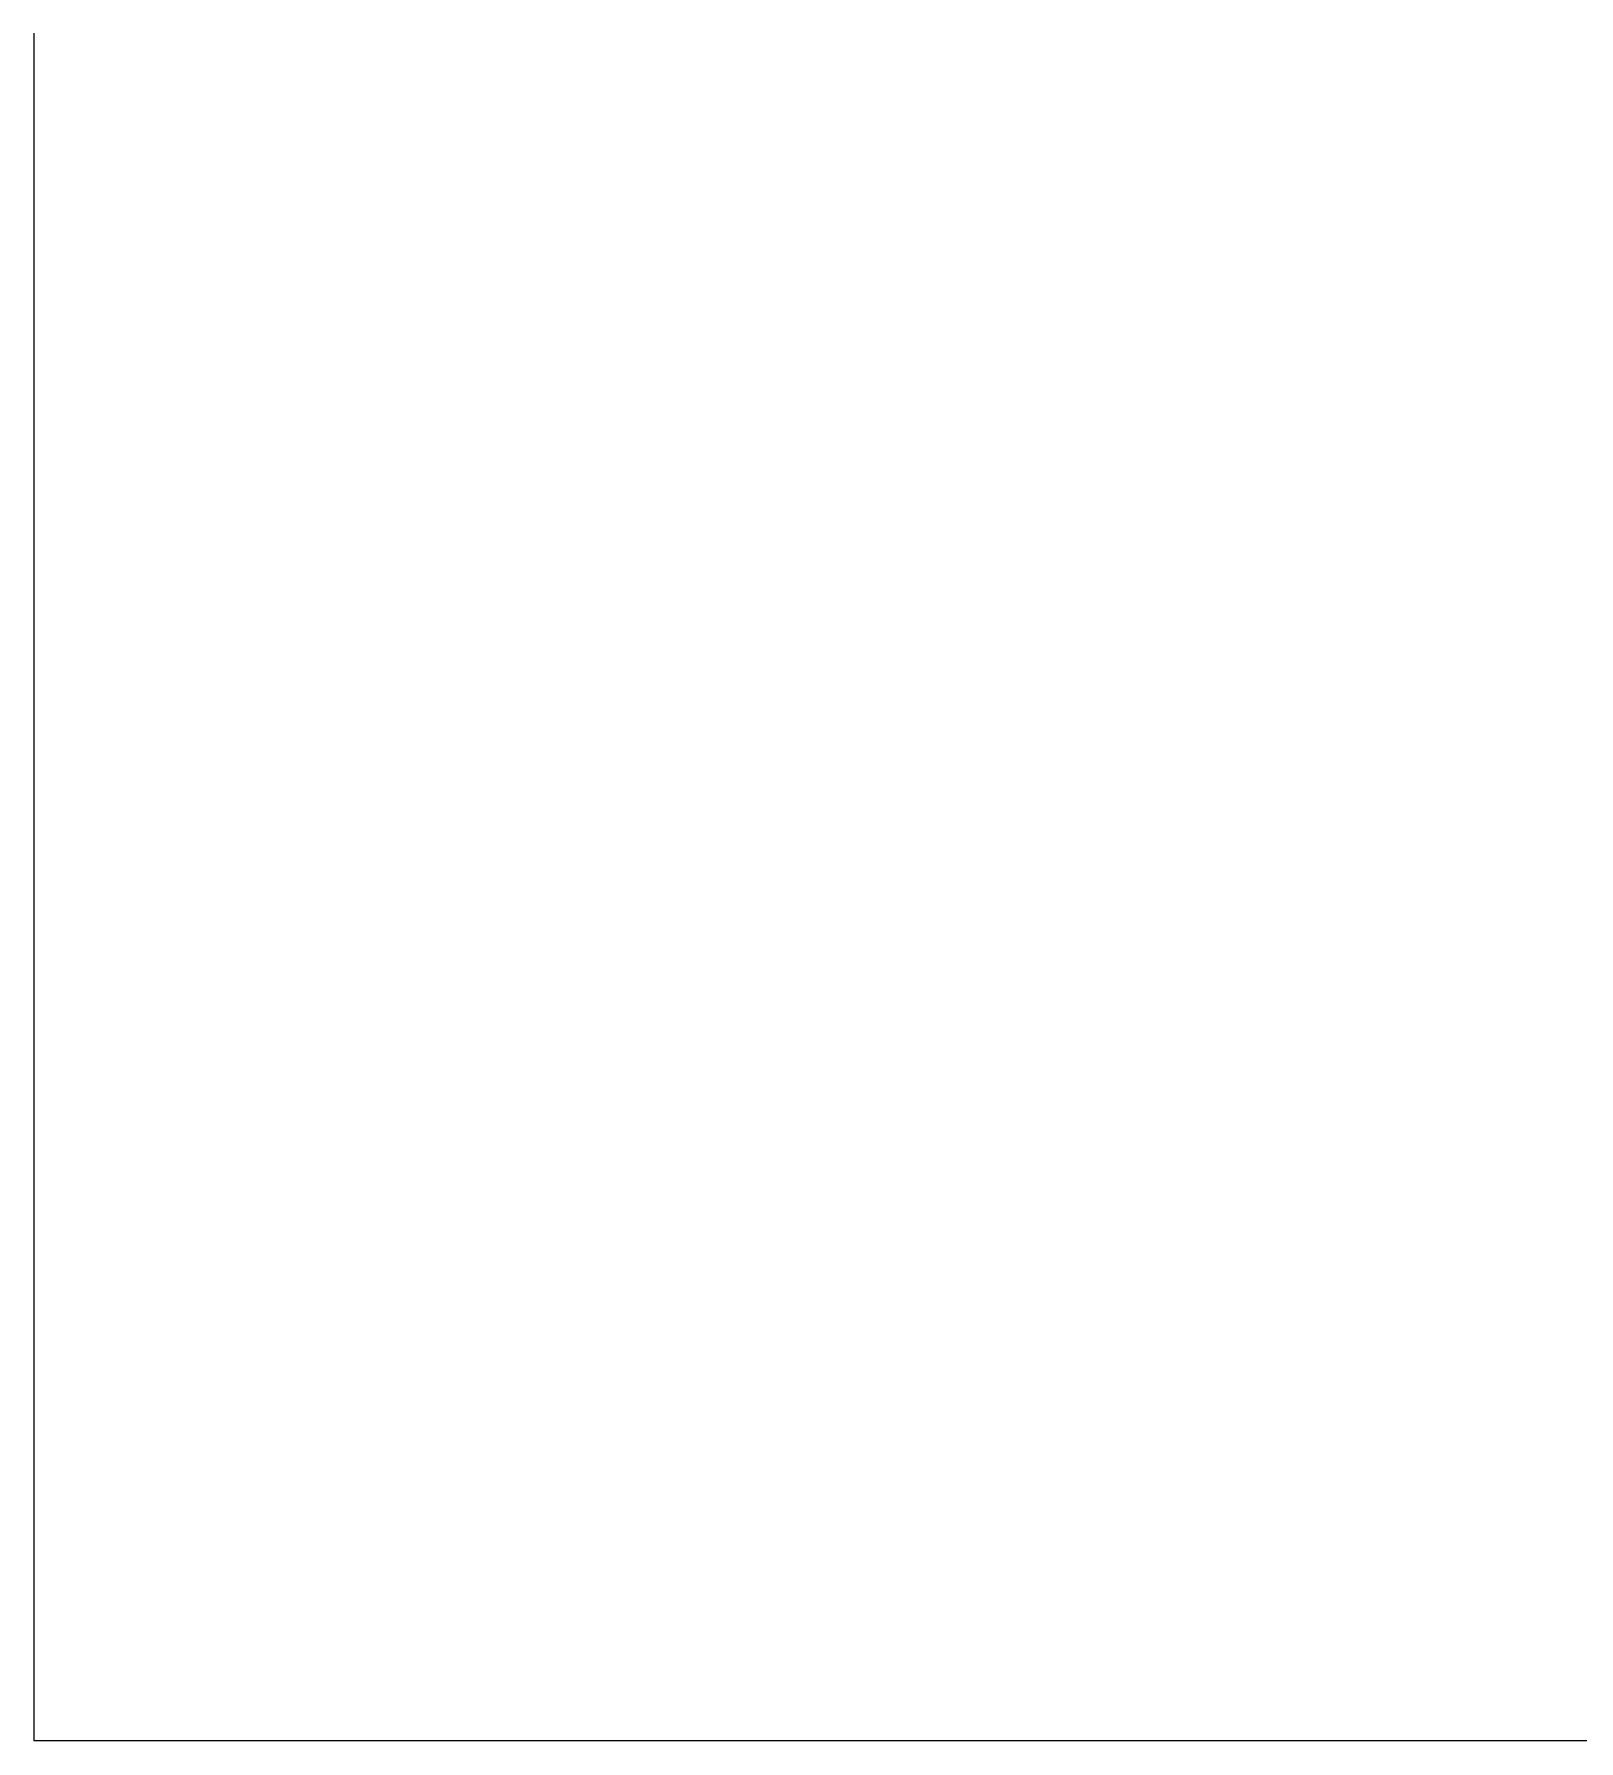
# Model space of a CAD drawing. Extents: x 65572 to 72871, y 30718 to 33858.
# Drawn here: x 65693.19 to 65698.54, y 32325.62 to 32331.54 of the extents above; entities that cross this region are included whole.
import ezdxf

# ---------------------------------------------------------------- set-up
doc = ezdxf.new("R2010")
doc.units = 0
doc.header["$LTSCALE"] = 0.5
doc.header["$MEASUREMENT"] = 0
doc.layers.add('Layout', color=154, linetype='CONTINUOUS', lineweight=5)

msp = doc.modelspace()

# ---------------------------------------------------------------- linework, layer by layer
at = {"layer": 'Layout', "linetype": 'ByBlock'}
msp.add_line((65704.011819, 32325.618264), (65693.186377, 32325.618264), dxfattribs=at)
msp.add_lwpolyline([(65693.186377, 32325.618264), (65693.186377, 32325.618611), (65693.186377, 32325.618957), (65693.186377, 32325.619304), (65693.186377, 32325.61965), (65693.186377, 32325.619997), (65693.186377, 32325.620343), (65693.186377, 32325.62069), (65693.186377, 32325.621036), (65693.186377, 32325.621383), (65693.186377, 32325.621729), (65693.186377, 32325.622076), (65693.186377, 32325.622422), (65693.186377, 32325.622768), (65693.186377, 32325.623115), (65693.186377, 32325.623461), (65693.186377, 32325.623808), (65693.186377, 32325.624154), (65693.186377, 32325.624501), (65693.186377, 32325.624847), (65693.186377, 32325.625194), (65693.186377, 32325.62554), (65693.186377, 32325.625887), (65693.186377, 32325.626233), (65693.186377, 32325.62658), (65693.186377, 32325.626926), (65693.186377, 32325.627272), (65693.186377, 32325.627619), (65693.186377, 32325.627965), (65693.186377, 32325.628312), (65693.186377, 32325.628658), (65693.186377, 32325.629005), (65693.186377, 32325.629351), (65693.186377, 32325.629698), (65693.186377, 32325.630044), (65693.186377, 32325.630391), (65693.186377, 32325.630737), (65693.186377, 32325.631084), (65693.186377, 32325.63143), (65693.186377, 32325.631776), (65693.186377, 32325.632123), (65693.186377, 32325.632469), (65693.186377, 32325.632816), (65693.186377, 32325.633162), (65693.186377, 32325.633509), (65693.186377, 32325.633855), (65693.186377, 32325.634202), (65693.186377, 32325.634548), (65693.186377, 32325.634895), (65693.186377, 32325.635241), (65693.186377, 32325.635588), (65693.186377, 32325.635934), (65693.186377, 32325.63628), (65693.186377, 32325.636627), (65693.186377, 32325.636973), (65693.186377, 32325.63732), (65693.186377, 32325.637666), (65693.186377, 32325.638013), (65693.186377, 32325.638359), (65693.186377, 32325.638706), (65693.186377, 32325.639052), (65693.186377, 32325.639399), (65693.186377, 32325.639745), (65693.186377, 32325.640092), (65693.186377, 32325.640438), (65693.186377, 32325.640784), (65693.186377, 32325.641131), (65693.186377, 32325.641477), (65693.186377, 32325.641824), (65693.186377, 32325.64217), (65693.186377, 32325.642517), (65693.186377, 32325.642863), (65693.186377, 32325.64321), (65693.186377, 32325.643556), (65693.186377, 32325.643903), (65693.186377, 32325.644249), (65693.186377, 32325.644596), (65693.186377, 32325.644942), (65693.186377, 32325.645288), (65693.186377, 32325.645635), (65693.186377, 32325.645981), (65693.186377, 32325.646328), (65693.186377, 32325.646674), (65693.186377, 32325.647021), (65693.186377, 32325.647367), (65693.186377, 32325.647714), (65693.186377, 32325.64806), (65693.186377, 32325.648407), (65693.186377, 32325.648753), (65693.186377, 32325.6491), (65693.186377, 32325.649446), (65693.186377, 32325.649792), (65693.186377, 32325.650139), (65693.186377, 32325.650485), (65693.186377, 32325.650832), (65693.186377, 32325.651178), (65693.186377, 32325.651525), (65693.186377, 32325.651871), (65693.186377, 32325.652218), (65693.186377, 32325.652564), (65693.186377, 32325.652911), (65693.186377, 32325.653257), (65693.186377, 32325.653604), (65693.186377, 32325.65395), (65693.186377, 32325.654296), (65693.186377, 32325.654643), (65693.186377, 32325.654989), (65693.186377, 32325.655336), (65693.186377, 32325.655682), (65693.186377, 32325.656029), (65693.186377, 32325.656375), (65693.186377, 32325.656722), (65693.186377, 32325.657068), (65693.186377, 32325.657415), (65693.186377, 32325.657761), (65693.186377, 32325.658107), (65693.186377, 32325.658454), (65693.186377, 32325.6588), (65693.186377, 32325.659147), (65693.186377, 32325.659493), (65693.186377, 32325.65984), (65693.186377, 32325.660186), (65693.186377, 32325.660533), (65693.186377, 32325.660879), (65693.186377, 32325.661226), (65693.186377, 32325.661572), (65693.186377, 32325.661919), (65693.186377, 32325.662265), (65693.186377, 32325.662611), (65693.186377, 32325.662958), (65693.186377, 32325.663304), (65693.186377, 32325.663651), (65693.186377, 32325.663997), (65693.186377, 32325.664344), (65693.186377, 32325.66469), (65693.186377, 32325.665037), (65693.186377, 32325.665383), (65693.186377, 32325.66573), (65693.186377, 32325.666076), (65693.186377, 32325.666423), (65693.186377, 32325.666769), (65693.186377, 32325.667115), (65693.186377, 32325.667462), (65693.186377, 32325.667808), (65693.186377, 32325.668155), (65693.186377, 32325.668501), (65693.186377, 32325.668848), (65693.186377, 32325.669194), (65693.186377, 32325.669541), (65693.186377, 32325.669887), (65693.186377, 32325.670234), (65693.186377, 32325.67058), (65693.186377, 32325.670927), (65693.186377, 32325.671273), (65693.186377, 32325.671619), (65693.186377, 32325.671966), (65693.186377, 32325.672312), (65693.186377, 32325.672659), (65693.186377, 32325.673005), (65693.186377, 32325.673352), (65693.186377, 32325.673698), (65693.186377, 32325.674045), (65693.186377, 32325.674391), (65693.186377, 32325.674738), (65693.186377, 32325.675084), (65693.186377, 32325.675431), (65693.186377, 32325.675777), (65693.186377, 32325.676123), (65693.186377, 32325.67647), (65693.186377, 32325.676816), (65693.186377, 32325.677163), (65693.186377, 32325.677509), (65693.186377, 32325.677856), (65693.186377, 32325.678202), (65693.186377, 32325.678549), (65693.186377, 32325.678895), (65693.186377, 32325.679242), (65693.186377, 32325.679588), (65693.186377, 32325.679935), (65693.186377, 32325.680576), (65693.186377, 32325.681611), (65693.186377, 32325.682646), (65693.186377, 32325.683681), (65693.186377, 32325.684716), (65693.186377, 32325.685751), (65693.186377, 32325.686786), (65693.186377, 32325.687821), (65693.186377, 32325.688856), (65693.186377, 32325.689891), (65693.186377, 32325.690926), (65693.186377, 32325.691961), (65693.186377, 32325.692996), (65693.186377, 32325.694031), (65693.186377, 32325.695066), (65693.186377, 32325.696102), (65693.186377, 32325.697137), (65693.186377, 32325.698172), (65693.186377, 32325.699207), (65693.186377, 32325.700242), (65693.186377, 32325.701277), (65693.186377, 32325.702312), (65693.186377, 32325.703347), (65693.186377, 32325.704382), (65693.186377, 32325.705417), (65693.186377, 32325.706452), (65693.186377, 32325.707487), (65693.186377, 32325.708522), (65693.186377, 32325.709557), (65693.186377, 32325.710592), (65693.186377, 32325.711627), (65693.186377, 32325.712662), (65693.186377, 32325.713697), (65693.186377, 32325.714732), (65693.186377, 32325.715767), (65693.186377, 32325.716802), (65693.186377, 32325.717837), (65693.186377, 32325.718872), (65693.186377, 32325.719907), (65693.186377, 32325.720942), (65693.186377, 32325.721977), (65693.186377, 32325.723012), (65693.186377, 32325.724047), (65693.186377, 32325.725082), (65693.186377, 32325.726117), (65693.186377, 32325.727152), (65693.186377, 32325.728187), (65693.186377, 32325.729222), (65693.186377, 32325.730257), (65693.186377, 32325.731292), (65693.186377, 32325.732327), (65693.186377, 32325.733362), (65693.186377, 32325.734397), (65693.186377, 32325.735433), (65693.186377, 32325.736468), (65693.186377, 32325.737503), (65693.186377, 32325.738538), (65693.186377, 32325.739573), (65693.186377, 32325.740608), (65693.186377, 32325.741643), (65693.186377, 32325.742678), (65693.186377, 32325.743713), (65693.186377, 32325.744748), (65693.186377, 32325.745783), (65693.186377, 32325.746818), (65693.186377, 32325.747853), (65693.186377, 32325.748888), (65693.186377, 32325.749923), (65693.186377, 32325.750958), (65693.186377, 32325.751993), (65693.186377, 32325.753028), (65693.186377, 32325.754063), (65693.186377, 32325.755098), (65693.186377, 32325.756133), (65693.186377, 32325.757168), (65693.186377, 32325.758203), (65693.186377, 32325.759238), (65693.186377, 32325.760273), (65693.186377, 32325.761308), (65693.186377, 32325.762343), (65693.186377, 32325.763378), (65693.186377, 32325.764413), (65693.186377, 32325.765448), (65693.186377, 32325.766483), (65693.186377, 32325.767518), (65693.186377, 32325.768553), (65693.186377, 32325.769588), (65693.186377, 32325.770623), (65693.186377, 32325.771658), (65693.186377, 32325.772693), (65693.186377, 32325.773729), (65693.186377, 32325.774764), (65693.186377, 32325.775799), (65693.186377, 32325.776834), (65693.186377, 32325.777869), (65693.186377, 32325.778904), (65693.186377, 32325.779939), (65693.186377, 32325.780974), (65693.186377, 32325.782009), (65693.186377, 32325.783044), (65693.186377, 32325.784079), (65693.186377, 32325.785114), (65693.186377, 32325.786149), (65693.186377, 32325.787184), (65693.186377, 32325.788219), (65693.186377, 32325.789254), (65693.186377, 32325.790289), (65693.186377, 32325.791324), (65693.186377, 32325.792359), (65693.186377, 32325.793394), (65693.186377, 32325.794429), (65693.186377, 32325.795464), (65693.186377, 32325.796499), (65693.186377, 32325.797534), (65693.186377, 32325.798569), (65693.186377, 32325.799604), (65693.186377, 32325.800639), (65693.186377, 32325.801674), (65693.186377, 32325.802709), (65693.186377, 32325.803744), (65693.186377, 32325.804779), (65693.186377, 32325.805814), (65693.186377, 32325.806849), (65693.186377, 32325.807884), (65693.186377, 32325.808919), (65693.186377, 32325.809954), (65693.186377, 32325.810989), (65693.186377, 32325.812025), (65693.186377, 32325.81306), (65693.186377, 32325.814095), (65693.186377, 32325.81513), (65693.186377, 32325.816165), (65693.186377, 32325.8172), (65693.186377, 32325.818235), (65693.186377, 32325.81927), (65693.186377, 32325.820305), (65693.186377, 32325.82134), (65693.186377, 32325.822375), (65693.186377, 32325.82341), (65693.186377, 32325.824445), (65693.186377, 32325.82548), (65693.186377, 32325.826515), (65693.186377, 32325.82755), (65693.186377, 32325.828585), (65693.186377, 32325.82962), (65693.186377, 32325.830655), (65693.186377, 32325.83169), (65693.186377, 32325.832725), (65693.186377, 32325.83376), (65693.186377, 32325.834795), (65693.186377, 32325.83583), (65693.186377, 32325.836865), (65693.186377, 32325.8379), (65693.186377, 32325.838935), (65693.186377, 32325.83997), (65693.186377, 32325.841005), (65693.186377, 32325.84204), (65693.186377, 32325.843075), (65693.186377, 32325.84411), (65693.186377, 32325.845145), (65693.186377, 32325.84618), (65693.186377, 32325.847215), (65693.186377, 32325.84825), (65693.186377, 32325.849285), (65693.186377, 32325.85032), (65693.186377, 32325.851356), (65693.186377, 32325.852391), (65693.186377, 32325.853426), (65693.186377, 32325.854461), (65693.186377, 32325.855496), (65693.186377, 32325.856531), (65693.186377, 32325.857566), (65693.186377, 32325.858601), (65693.186377, 32325.859636), (65693.186377, 32325.860671), (65693.186377, 32325.861706), (65693.186377, 32325.862741), (65693.186377, 32325.863776), (65693.186377, 32325.864811), (65693.186377, 32325.866425), (65693.186377, 32325.868136), (65693.186377, 32325.869846), (65693.186377, 32325.871557), (65693.186377, 32325.873267), (65693.186377, 32325.874978), (65693.186377, 32325.876688), (65693.186377, 32325.878399), (65693.186377, 32325.88011), (65693.186377, 32325.88182), (65693.186377, 32325.883531), (65693.186377, 32325.885241), (65693.186377, 32325.886952), (65693.186377, 32325.888662), (65693.186377, 32325.890373), (65693.186377, 32325.892084), (65693.186377, 32325.893794), (65693.186377, 32325.895505), (65693.186377, 32325.897215), (65693.186377, 32325.898926), (65693.186377, 32325.900636), (65693.186377, 32325.902347), (65693.186377, 32325.904058), (65693.186377, 32325.905768), (65693.186377, 32325.907479), (65693.186377, 32325.909189), (65693.186377, 32325.9109), (65693.186377, 32325.91261), (65693.186377, 32325.914321), (65693.186377, 32325.916032), (65693.186377, 32325.917742), (65693.186377, 32325.919453), (65693.186377, 32325.921163), (65693.186377, 32325.922874), (65693.186377, 32325.924585), (65693.186377, 32325.926295), (65693.186377, 32325.928006), (65693.186377, 32325.929716), (65693.186377, 32325.931427), (65693.186377, 32325.933137), (65693.186377, 32325.934848), (65693.186377, 32325.936559), (65693.186377, 32325.938269), (65693.186377, 32325.93998), (65693.186377, 32325.94169), (65693.186377, 32325.943401), (65693.186377, 32325.945111), (65693.186377, 32325.946822), (65693.186377, 32325.948533), (65693.186377, 32325.950243), (65693.186377, 32325.951954), (65693.186377, 32325.953664), (65693.186377, 32325.955375), (65693.186377, 32325.957085), (65693.186377, 32325.958796), (65693.186377, 32325.960507), (65693.186377, 32325.962217), (65693.186377, 32325.963928), (65693.186377, 32325.965638), (65693.186377, 32325.967349), (65693.186377, 32325.969059), (65693.186377, 32325.97077), (65693.186377, 32325.972481), (65693.186377, 32325.974191), (65693.186377, 32325.975902), (65693.186377, 32325.977612), (65693.186377, 32325.979323), (65693.186377, 32325.981034), (65693.186377, 32325.982744), (65693.186377, 32325.984455), (65693.186377, 32325.986165), (65693.186377, 32325.987876), (65693.186377, 32325.989586), (65693.186377, 32325.991297), (65693.186377, 32325.993008), (65693.186377, 32325.994718), (65693.186377, 32325.996429), (65693.186377, 32325.998139), (65693.186377, 32325.99985), (65693.186377, 32326.00156), (65693.186377, 32326.003271), (65693.186377, 32326.004982), (65693.186377, 32326.006692), (65693.186377, 32326.008403), (65693.186377, 32326.010113), (65693.186377, 32326.011824), (65693.186377, 32326.013534), (65693.186377, 32326.015245), (65693.186377, 32326.016956), (65693.186377, 32326.018666), (65693.186377, 32326.020377), (65693.186377, 32326.022087), (65693.186377, 32326.023798), (65693.186377, 32326.025509), (65693.186377, 32326.027219), (65693.186377, 32326.02893), (65693.186377, 32326.03064), (65693.186377, 32326.032351), (65693.186377, 32326.034061), (65693.186377, 32326.035772), (65693.186377, 32326.037483), (65693.186377, 32326.039193), (65693.186377, 32326.040904), (65693.186377, 32326.042614), (65693.186377, 32326.044325), (65693.186377, 32326.046035), (65693.186377, 32326.047746), (65693.186377, 32326.049457), (65693.186377, 32326.051167), (65693.186377, 32326.052878), (65693.186377, 32326.054588), (65693.186377, 32326.056299), (65693.186377, 32326.058009), (65693.186377, 32326.05972), (65693.186377, 32326.061431), (65693.186377, 32326.063141), (65693.186377, 32326.064852), (65693.186377, 32326.066562), (65693.186377, 32326.068273), (65693.186377, 32326.069983), (65693.186377, 32326.071694), (65693.186377, 32326.073405), (65693.186377, 32326.075115), (65693.186377, 32326.076826), (65693.186377, 32326.078536), (65693.186377, 32326.080247), (65693.186377, 32326.081958), (65693.186377, 32326.083668), (65693.186377, 32326.085379), (65693.186377, 32326.087089), (65693.186377, 32326.0888), (65693.186377, 32326.09051), (65693.186377, 32326.092221), (65693.186377, 32326.093932), (65693.186377, 32326.095642), (65693.186377, 32326.097353), (65693.186377, 32326.099063), (65693.186377, 32326.100774), (65693.186377, 32326.102484), (65693.186377, 32326.104195), (65693.186377, 32326.105906), (65693.186377, 32326.107616), (65693.186377, 32326.109327), (65693.186377, 32326.111037), (65693.186377, 32326.112748), (65693.186377, 32326.114458), (65693.186377, 32326.116169), (65693.186377, 32326.11788), (65693.186377, 32326.11959), (65693.186377, 32326.121301), (65693.186377, 32326.123011), (65693.186377, 32326.124722), (65693.186377, 32326.126432), (65693.186377, 32326.128143), (65693.186377, 32326.129854), (65693.186377, 32326.131564), (65693.186377, 32326.133275), (65693.186377, 32326.134985), (65693.186377, 32326.136696), (65693.186377, 32326.138407), (65693.186377, 32326.140117), (65693.186377, 32326.141828), (65693.186377, 32326.143538), (65693.186377, 32326.145249), (65693.186377, 32326.146959), (65693.186377, 32326.14867), (65693.186377, 32326.150381), (65693.186377, 32326.152091), (65693.186377, 32326.153802), (65693.186377, 32326.155512), (65693.186377, 32326.157223), (65693.186377, 32326.158933), (65693.186377, 32326.160644), (65693.186377, 32326.162355), (65693.186377, 32326.164065), (65693.186377, 32326.165776), (65693.186377, 32326.167486), (65693.186377, 32326.169197), (65693.186377, 32326.171094), (65693.186377, 32326.173459), (65693.186377, 32326.175824), (65693.186377, 32326.178188), (65693.186377, 32326.180553), (65693.186377, 32326.182917), (65693.186377, 32326.185282), (65693.186377, 32326.187647), (65693.186377, 32326.190011), (65693.186377, 32326.192376), (65693.186377, 32326.19474), (65693.186377, 32326.197105), (65693.186377, 32326.19947), (65693.186377, 32326.201834), (65693.186377, 32326.204199), (65693.186377, 32326.206564), (65693.186377, 32326.208928), (65693.186377, 32326.211293), (65693.186377, 32326.213657), (65693.186377, 32326.216022), (65693.186377, 32326.218387), (65693.186377, 32326.220751), (65693.186377, 32326.223116), (65693.186377, 32326.22548), (65693.186377, 32326.227845), (65693.186377, 32326.23021), (65693.186377, 32326.232574), (65693.186377, 32326.234939), (65693.186377, 32326.237304), (65693.186377, 32326.239668), (65693.186377, 32326.242033), (65693.186377, 32326.244397), (65693.186377, 32326.246762), (65693.186377, 32326.249127), (65693.186377, 32326.251491), (65693.186377, 32326.253856), (65693.186377, 32326.25622), (65693.186377, 32326.258585), (65693.186377, 32326.26095), (65693.186377, 32326.263314), (65693.186377, 32326.265679), (65693.186377, 32326.268044), (65693.186377, 32326.270408), (65693.186377, 32326.272773), (65693.186377, 32326.275137), (65693.186377, 32326.277502), (65693.186377, 32326.279867), (65693.186377, 32326.282231), (65693.186377, 32326.284596), (65693.186377, 32326.28696), (65693.186377, 32326.289325), (65693.186377, 32326.29169), (65693.186377, 32326.294054), (65693.186377, 32326.296419), (65693.186377, 32326.298784), (65693.186377, 32326.301148), (65693.186377, 32326.303513), (65693.186377, 32326.305877), (65693.186377, 32326.308242), (65693.186377, 32326.310607), (65693.186377, 32326.312971), (65693.186377, 32326.315336), (65693.186377, 32326.3177), (65693.186377, 32326.320065), (65693.186377, 32326.32243), (65693.186377, 32326.324794), (65693.186377, 32326.327159), (65693.186377, 32326.329523), (65693.186377, 32326.331888), (65693.186377, 32326.334253), (65693.186377, 32326.336617), (65693.186377, 32326.338982), (65693.186377, 32326.341347), (65693.186377, 32326.343711), (65693.186377, 32326.346076), (65693.186377, 32326.34844), (65693.186377, 32326.350805), (65693.186377, 32326.35317), (65693.186377, 32326.355534), (65693.186377, 32326.357899), (65693.186377, 32326.360263), (65693.186377, 32326.362628), (65693.186377, 32326.364993), (65693.186377, 32326.367357), (65693.186377, 32326.369722), (65693.186377, 32326.372087), (65693.186377, 32326.374451), (65693.186377, 32326.376816), (65693.186377, 32326.37918), (65693.186377, 32326.381545), (65693.186377, 32326.38391), (65693.186377, 32326.386274), (65693.186377, 32326.388639), (65693.186377, 32326.391003), (65693.186377, 32326.393368), (65693.186377, 32326.395733), (65693.186377, 32326.398097), (65693.186377, 32326.400462), (65693.186377, 32326.402827), (65693.186377, 32326.405191), (65693.186377, 32326.407556), (65693.186377, 32326.40992), (65693.186377, 32326.412285), (65693.186377, 32326.41465), (65693.186377, 32326.417014), (65693.186377, 32326.419379), (65693.186377, 32326.421743), (65693.186377, 32326.424108), (65693.186377, 32326.426473), (65693.186377, 32326.428837), (65693.186377, 32326.431202), (65693.186377, 32326.433567), (65693.186377, 32326.435931), (65693.186377, 32326.438296), (65693.186377, 32326.44066), (65693.186377, 32326.443025), (65693.186377, 32326.44539), (65693.186377, 32326.447754), (65693.186377, 32326.450119), (65693.186377, 32326.452483), (65693.186377, 32326.454848), (65693.186377, 32326.457213), (65693.186377, 32326.459577), (65693.186377, 32326.461942), (65693.186377, 32326.464306), (65693.186377, 32326.466671), (65693.186377, 32326.469036), (65693.186377, 32326.4714), (65693.186377, 32326.473765), (65693.186377, 32326.47613), (65693.186377, 32326.478494), (65693.186377, 32326.480859), (65693.186377, 32326.483223), (65693.186377, 32326.485588), (65693.186377, 32326.487953), (65693.186377, 32326.490317), (65693.186377, 32326.492682), (65693.186377, 32326.495046), (65693.186377, 32326.497411), (65693.186377, 32326.499776), (65693.186377, 32326.50214), (65693.186377, 32326.504505), (65693.186377, 32326.50687), (65693.186377, 32326.509234), (65693.186377, 32326.511599), (65693.186377, 32326.513963), (65693.186377, 32326.516328), (65693.186377, 32326.518693), (65693.186377, 32326.521057), (65693.186377, 32326.523422), (65693.186377, 32326.525786), (65693.186377, 32326.528151), (65693.186377, 32326.530516), (65693.186377, 32326.53288), (65693.186377, 32326.535245), (65693.186377, 32326.53761), (65693.186377, 32326.539974), (65693.186377, 32326.542339), (65693.186377, 32326.544703), (65693.186377, 32326.547068), (65693.186377, 32326.549433), (65693.186377, 32326.551797), (65693.186377, 32326.554162), (65693.186377, 32326.556526), (65693.186377, 32326.558891), (65693.186377, 32326.561256), (65693.186377, 32326.56362), (65693.186377, 32326.565985), (65693.186377, 32326.56835), (65693.186377, 32326.570714), (65693.186377, 32326.573079), (65693.186377, 32326.575443), (65693.186377, 32326.577808), (65693.186377, 32326.580173), (65693.186377, 32326.582537), (65693.186377, 32326.584902), (65693.186377, 32326.587266), (65693.186377, 32326.589631), (65693.186377, 32326.591996), (65693.186377, 32326.594806), (65693.186377, 32326.597795), (65693.186377, 32326.600784), (65693.186377, 32326.603773), (65693.186377, 32326.606762), (65693.186377, 32326.609751), (65693.186377, 32326.61274), (65693.186377, 32326.615729), (65693.186377, 32326.618718), (65693.186377, 32326.621706), (65693.186377, 32326.624695), (65693.186377, 32326.627684), (65693.186377, 32326.630673), (65693.186377, 32326.633662), (65693.186377, 32326.636651), (65693.186377, 32326.63964), (65693.186377, 32326.642629), (65693.186377, 32326.645618), (65693.186377, 32326.648607), (65693.186377, 32326.651596), (65693.186377, 32326.654584), (65693.186377, 32326.657573), (65693.186377, 32326.660562), (65693.186377, 32326.663551), (65693.186377, 32326.66654), (65693.186377, 32326.669529), (65693.186377, 32326.672518), (65693.186377, 32326.675507), (65693.186377, 32326.678496), (65693.186377, 32326.681485), (65693.186377, 32326.684474), (65693.186377, 32326.687463), (65693.186377, 32326.690451), (65693.186377, 32326.69344), (65693.186377, 32326.696429), (65693.186377, 32326.699418), (65693.186377, 32326.702407), (65693.186377, 32326.705396), (65693.186377, 32326.708385), (65693.186377, 32326.711374), (65693.186377, 32326.714363), (65693.186377, 32326.717352), (65693.186377, 32326.720341), (65693.186377, 32326.72333), (65693.186377, 32326.726318), (65693.186377, 32326.729307), (65693.186377, 32326.732296), (65693.186377, 32326.735285), (65693.186377, 32326.738274), (65693.186377, 32326.741263), (65693.186377, 32326.744252), (65693.186377, 32326.747241), (65693.186377, 32326.75023), (65693.186377, 32326.753219), (65693.186377, 32326.756208), (65693.186377, 32326.759197), (65693.186377, 32326.762185), (65693.186377, 32326.765174), (65693.186377, 32326.768163), (65693.186377, 32326.771152), (65693.186377, 32326.774141), (65693.186377, 32326.77713), (65693.186377, 32326.780119), (65693.186377, 32326.783108), (65693.186377, 32326.786097), (65693.186377, 32326.789086), (65693.186377, 32326.792075), (65693.186377, 32326.795064), (65693.186377, 32326.798052), (65693.186377, 32326.801041), (65693.186377, 32326.80403), (65693.186377, 32326.807019), (65693.186377, 32326.810008), (65693.186377, 32326.812997), (65693.186377, 32326.815986), (65693.186377, 32326.818975), (65693.186377, 32326.821964), (65693.186377, 32326.824953), (65693.186377, 32326.827942), (65693.186377, 32326.830931), (65693.186377, 32326.833919), (65693.186377, 32326.836908), (65693.186377, 32326.839897), (65693.186377, 32326.842886), (65693.186377, 32326.845875), (65693.186377, 32326.848864), (65693.186377, 32326.851853), (65693.186377, 32326.854842), (65693.186377, 32326.857831), (65693.186377, 32326.86082), (65693.186377, 32326.863809), (65693.186377, 32326.866798), (65693.186377, 32326.869786), (65693.186377, 32326.872775), (65693.186377, 32326.875764), (65693.186377, 32326.878753), (65693.186377, 32326.881742), (65693.186377, 32326.884731), (65693.186377, 32326.88772), (65693.186377, 32326.890709), (65693.186377, 32326.893698), (65693.186377, 32326.896687), (65693.186377, 32326.899676), (65693.186377, 32326.902664), (65693.186377, 32326.905653), (65693.186377, 32326.908642), (65693.186377, 32326.911631), (65693.186377, 32326.91462), (65693.186377, 32326.917609), (65693.186377, 32326.920598), (65693.186377, 32326.923587), (65693.186377, 32326.926576), (65693.186377, 32326.929565), (65693.186377, 32326.932554), (65693.186377, 32326.935543), (65693.186377, 32326.938531), (65693.186377, 32326.94152), (65693.186377, 32326.944509), (65693.186377, 32326.947498), (65693.186377, 32326.950487), (65693.186377, 32326.953476), (65693.186377, 32326.956465), (65693.186377, 32326.959454), (65693.186377, 32326.962443), (65693.186377, 32326.965432), (65693.186377, 32326.968421), (65693.186377, 32326.97141), (65693.186377, 32326.974398), (65693.186377, 32326.977387), (65693.186377, 32326.980376), (65693.186377, 32326.983365), (65693.186377, 32326.986354), (65693.186377, 32326.989343), (65693.186377, 32326.992332), (65693.186377, 32326.995321), (65693.186377, 32326.99831), (65693.186377, 32327.001299), (65693.186377, 32327.004288), (65693.186377, 32327.007277), (65693.186377, 32327.010265), (65693.186377, 32327.013254), (65693.186377, 32327.016243), (65693.186377, 32327.019232), (65693.186377, 32327.022221), (65693.186377, 32327.02521), (65693.186377, 32327.028199), (65693.186377, 32327.031188), (65693.186377, 32327.034177), (65693.186377, 32327.037166), (65693.186377, 32327.040155), (65693.186377, 32327.043144), (65693.186377, 32327.046132), (65693.186377, 32327.049121), (65693.186377, 32327.05211), (65693.186377, 32327.055099), (65693.186377, 32327.058088), (65693.186377, 32327.061077), (65693.186377, 32327.064066), (65693.186377, 32327.067055), (65693.186377, 32327.070044), (65693.186377, 32327.073033), (65693.186377, 32327.076022), (65693.186377, 32327.079011), (65693.186377, 32327.081999), (65693.186377, 32327.084988), (65693.186377, 32327.087977), (65693.186377, 32327.090966), (65693.186377, 32327.093955), (65693.186377, 32327.096944), (65693.186377, 32327.099933), (65693.186377, 32327.102922), (65693.186377, 32327.105911), (65693.186377, 32327.1089), (65693.186377, 32327.111889), (65693.186377, 32327.114877), (65693.186377, 32327.117866), (65693.186377, 32327.120855), (65693.186377, 32327.123844), (65693.186377, 32327.126917), (65693.186377, 32327.130493), (65693.186377, 32327.134068), (65693.186377, 32327.137644), (65693.186377, 32327.141219), (65693.186377, 32327.144795), (65693.186377, 32327.148371), (65693.186377, 32327.151946), (65693.186377, 32327.155522), (65693.186377, 32327.159098), (65693.186377, 32327.162673), (65693.186377, 32327.166249), (65693.186377, 32327.169825), (65693.186377, 32327.1734), (65693.186377, 32327.176976), (65693.186377, 32327.180551), (65693.186377, 32327.184127), (65693.186377, 32327.187703), (65693.186377, 32327.191278), (65693.186377, 32327.194854), (65693.186377, 32327.19843), (65693.186377, 32327.202005), (65693.186377, 32327.205581), (65693.186377, 32327.209156), (65693.186377, 32327.212732), (65693.186377, 32327.216308), (65693.186377, 32327.219883), (65693.186377, 32327.223459), (65693.186377, 32327.227035), (65693.186377, 32327.23061), (65693.186377, 32327.234186), (65693.186377, 32327.237761), (65693.186377, 32327.241337), (65693.186377, 32327.244913), (65693.186377, 32327.248488), (65693.186377, 32327.252064), (65693.186377, 32327.25564), (65693.186377, 32327.259215), (65693.186377, 32327.262791), (65693.186377, 32327.266367), (65693.186377, 32327.269942), (65693.186377, 32327.273518), (65693.186377, 32327.277093), (65693.186377, 32327.280669), (65693.186377, 32327.284245), (65693.186377, 32327.28782), (65693.186377, 32327.291396), (65693.186377, 32327.294972), (65693.186377, 32327.298547), (65693.186377, 32327.302123), (65693.186377, 32327.305698), (65693.186377, 32327.309274), (65693.186377, 32327.31285), (65693.186377, 32327.316425), (65693.186377, 32327.320001), (65693.186377, 32327.323577), (65693.186377, 32327.327152), (65693.186377, 32327.330728), (65693.186377, 32327.334303), (65693.186377, 32327.337879), (65693.186377, 32327.341455), (65693.186377, 32327.34503), (65693.186377, 32327.348606), (65693.186377, 32327.352182), (65693.186377, 32327.355757), (65693.186377, 32327.359333), (65693.186377, 32327.362909), (65693.186377, 32327.366484), (65693.186377, 32327.37006), (65693.186377, 32327.373635), (65693.186377, 32327.377211), (65693.186377, 32327.380787), (65693.186377, 32327.384362), (65693.186377, 32327.387938), (65693.186377, 32327.391514), (65693.186377, 32327.395089), (65693.186377, 32327.398665), (65693.186377, 32327.40224), (65693.186377, 32327.405816), (65693.186377, 32327.409392), (65693.186377, 32327.412967), (65693.186377, 32327.416543), (65693.186377, 32327.420119), (65693.186377, 32327.423694), (65693.186377, 32327.42727), (65693.186377, 32327.430846), (65693.186377, 32327.434421), (65693.186377, 32327.437997), (65693.186377, 32327.441572), (65693.186377, 32327.445148), (65693.186377, 32327.448724), (65693.186377, 32327.452299), (65693.186377, 32327.455875), (65693.186377, 32327.459451), (65693.186377, 32327.463026), (65693.186377, 32327.466602), (65693.186377, 32327.470177), (65693.186377, 32327.473753), (65693.186377, 32327.477329), (65693.186377, 32327.480904), (65693.186377, 32327.48448), (65693.186377, 32327.488056), (65693.186377, 32327.491631), (65693.186377, 32327.495207), (65693.186377, 32327.498782), (65693.186377, 32327.502358), (65693.186377, 32327.505934), (65693.186377, 32327.509509), (65693.186377, 32327.513085), (65693.186377, 32327.516661), (65693.186377, 32327.520236), (65693.186377, 32327.523812), (65693.186377, 32327.527388), (65693.186377, 32327.530963), (65693.186377, 32327.534539), (65693.186377, 32327.538114), (65693.186377, 32327.54169), (65693.186377, 32327.545266), (65693.186377, 32327.548841), (65693.186377, 32327.552417), (65693.186377, 32327.555993), (65693.186377, 32327.559568), (65693.186377, 32327.563144), (65693.186377, 32327.566719), (65693.186377, 32327.570295), (65693.186377, 32327.573871), (65693.186377, 32327.577446), (65693.186377, 32327.581022), (65693.186377, 32327.584598), (65693.186377, 32327.588173), (65693.186377, 32327.591749), (65693.186377, 32327.595324), (65693.186377, 32327.5989), (65693.186377, 32327.602476), (65693.186377, 32327.606051), (65693.186377, 32327.609627), (65693.186377, 32327.613203), (65693.186377, 32327.616778), (65693.186377, 32327.620354), (65693.186377, 32327.62393), (65693.186377, 32327.627505), (65693.186377, 32327.631081), (65693.186377, 32327.634656), (65693.186377, 32327.638232), (65693.186377, 32327.641808), (65693.186377, 32327.645383), (65693.186377, 32327.648959), (65693.186377, 32327.652535), (65693.186377, 32327.65611), (65693.186377, 32327.659686), (65693.186377, 32327.663261), (65693.186377, 32327.666837), (65693.186377, 32327.670413), (65693.186377, 32327.673988), (65693.186377, 32327.677564), (65693.186377, 32327.68114), (65693.186377, 32327.684715), (65693.186377, 32327.688291), (65693.186377, 32327.691866), (65693.186377, 32327.695442), (65693.186377, 32327.699018), (65693.186377, 32327.702593), (65693.186377, 32327.706169), (65693.186377, 32327.709745), (65693.186377, 32327.71332), (65693.186377, 32327.716896), (65693.186377, 32327.720472), (65693.186377, 32327.724047), (65693.186377, 32327.727623), (65693.186377, 32327.731198), (65693.186377, 32327.734774), (65693.186377, 32327.73835), (65693.186377, 32327.741925), (65693.186377, 32327.745501), (65693.186377, 32327.749077), (65693.186377, 32327.752652), (65693.186377, 32327.756228), (65693.186377, 32327.759803), (65693.186377, 32327.763379), (65693.186377, 32327.767264), (65693.186377, 32327.771382), (65693.186377, 32327.775499), (65693.186377, 32327.779616), (65693.186377, 32327.783734), (65693.186377, 32327.787851), (65693.186377, 32327.791969), (65693.186377, 32327.796086), (65693.186377, 32327.800203), (65693.186377, 32327.804321), (65693.186377, 32327.808438), (65693.186377, 32327.812555), (65693.186377, 32327.816673), (65693.186377, 32327.82079), (65693.186377, 32327.824908), (65693.186377, 32327.829025), (65693.186377, 32327.833142), (65693.186377, 32327.83726), (65693.186377, 32327.841377), (65693.186377, 32327.845494), (65693.186377, 32327.849612), (65693.186377, 32327.853729), (65693.186377, 32327.857847), (65693.186377, 32327.861964), (65693.186377, 32327.866081), (65693.186377, 32327.870199), (65693.186377, 32327.874316), (65693.186377, 32327.878433), (65693.186377, 32327.882551), (65693.186377, 32327.886668), (65693.186377, 32327.890786), (65693.186377, 32327.894903), (65693.186377, 32327.89902), (65693.186377, 32327.903138), (65693.186377, 32327.907255), (65693.186377, 32327.911373), (65693.186377, 32327.91549), (65693.186377, 32327.919607), (65693.186377, 32327.923725), (65693.186377, 32327.927842), (65693.186377, 32327.931959), (65693.186377, 32327.936077), (65693.186377, 32327.940194), (65693.186377, 32327.944312), (65693.186377, 32327.948429), (65693.186377, 32327.952546), (65693.186377, 32327.956664), (65693.186377, 32327.960781), (65693.186377, 32327.964898), (65693.186377, 32327.969016), (65693.186377, 32327.973133), (65693.186377, 32327.977251), (65693.186377, 32327.981368), (65693.186377, 32327.985485), (65693.186377, 32327.989603), (65693.186377, 32327.99372), (65693.186377, 32327.997837), (65693.186377, 32328.001955), (65693.186377, 32328.006072), (65693.186377, 32328.01019), (65693.186377, 32328.014307), (65693.186377, 32328.018424), (65693.186377, 32328.022542), (65693.186377, 32328.026659), (65693.186377, 32328.030776), (65693.186377, 32328.034894), (65693.186377, 32328.039011), (65693.186377, 32328.043129), (65693.186377, 32328.047246), (65693.186377, 32328.051363), (65693.186377, 32328.055481), (65693.186377, 32328.059598), (65693.186377, 32328.063716), (65693.186377, 32328.067833), (65693.186377, 32328.07195), (65693.186377, 32328.076068), (65693.186377, 32328.080185), (65693.186377, 32328.084302), (65693.186377, 32328.08842), (65693.186377, 32328.092537), (65693.186377, 32328.096655), (65693.186377, 32328.100772), (65693.186377, 32328.104889), (65693.186377, 32328.109007), (65693.186377, 32328.113124), (65693.186377, 32328.117241), (65693.186377, 32328.121359), (65693.186377, 32328.125476), (65693.186377, 32328.129594), (65693.186377, 32328.133711), (65693.186377, 32328.137828), (65693.186377, 32328.141946), (65693.186377, 32328.146063), (65693.186377, 32328.15018), (65693.186377, 32328.154298), (65693.186377, 32328.158415), (65693.186377, 32328.162533), (65693.186377, 32328.16665), (65693.186377, 32328.170767), (65693.186377, 32328.174885), (65693.186377, 32328.179002), (65693.186377, 32328.183119), (65693.186377, 32328.187237), (65693.186377, 32328.191354), (65693.186377, 32328.195472), (65693.186377, 32328.199589), (65693.186377, 32328.203706), (65693.186377, 32328.207824), (65693.186377, 32328.211941), (65693.186377, 32328.216059), (65693.186377, 32328.220176), (65693.186377, 32328.224293), (65693.186377, 32328.228411), (65693.186377, 32328.232528), (65693.186377, 32328.236645), (65693.186377, 32328.240763), (65693.186377, 32328.24488), (65693.186377, 32328.248998), (65693.186377, 32328.253115), (65693.186377, 32328.257232), (65693.186377, 32328.26135), (65693.186377, 32328.265467), (65693.186377, 32328.269584), (65693.186377, 32328.273702), (65693.186377, 32328.277819), (65693.186377, 32328.281937), (65693.186377, 32328.286054), (65693.186377, 32328.290171), (65693.186377, 32328.294289), (65693.186377, 32328.298406), (65693.186377, 32328.302523), (65693.186377, 32328.306641), (65693.186377, 32328.310758), (65693.186377, 32328.314876), (65693.186377, 32328.318993), (65693.186377, 32328.32311), (65693.186377, 32328.327228), (65693.186377, 32328.331345), (65693.186377, 32328.335462), (65693.186377, 32328.33958), (65693.186377, 32328.343697), (65693.186377, 32328.347815), (65693.186377, 32328.351932), (65693.186377, 32328.356049), (65693.186377, 32328.360167), (65693.186377, 32328.364284), (65693.186377, 32328.368402), (65693.186377, 32328.372519), (65693.186377, 32328.376636), (65693.186377, 32328.380754), (65693.186377, 32328.384871), (65693.186377, 32328.388988), (65693.186377, 32328.393106), (65693.186377, 32328.397223), (65693.186377, 32328.401341), (65693.186377, 32328.405458), (65693.186377, 32328.409575), (65693.186377, 32328.413693), (65693.186377, 32328.41781), (65693.186377, 32328.421927), (65693.186377, 32328.426045), (65693.186377, 32328.430162), (65693.186377, 32328.43428), (65693.186377, 32328.438397), (65693.186377, 32328.442514), (65693.186377, 32328.446632), (65693.186377, 32328.450749), (65693.186377, 32328.454866), (65693.186377, 32328.458984), (65693.186377, 32328.463101), (65693.186377, 32328.467219), (65693.186377, 32328.471336), (65693.186377, 32328.475453), (65693.186377, 32328.479571), (65693.186377, 32328.483688), (65693.186377, 32328.487805), (65693.186377, 32328.491923), (65693.186377, 32328.49604), (65693.186377, 32328.500158), (65693.186377, 32328.504765), (65693.186377, 32328.509372), (65693.186377, 32328.51398), (65693.186377, 32328.518587), (65693.186377, 32328.523194), (65693.186377, 32328.527802), (65693.186377, 32328.532409), (65693.186377, 32328.537016), (65693.186377, 32328.541624), (65693.186377, 32328.546231), (65693.186377, 32328.550838), (65693.186377, 32328.555446), (65693.186377, 32328.560053), (65693.186377, 32328.56466), (65693.186377, 32328.569268), (65693.186377, 32328.573875), (65693.186377, 32328.578483), (65693.186377, 32328.58309), (65693.186377, 32328.587697), (65693.186377, 32328.592305), (65693.186377, 32328.596912), (65693.186377, 32328.601519), (65693.186377, 32328.606127), (65693.186377, 32328.610734), (65693.186377, 32328.615341), (65693.186377, 32328.619949), (65693.186377, 32328.624556), (65693.186377, 32328.629163), (65693.186377, 32328.633771), (65693.186377, 32328.638378), (65693.186377, 32328.642985), (65693.186377, 32328.647593), (65693.186377, 32328.6522), (65693.186377, 32328.656807), (65693.186377, 32328.661415), (65693.186377, 32328.666022), (65693.186377, 32328.67063), (65693.186377, 32328.675237), (65693.186377, 32328.679844), (65693.186377, 32328.684452), (65693.186377, 32328.689059), (65693.186377, 32328.693666), (65693.186377, 32328.698274), (65693.186377, 32328.702881), (65693.186377, 32328.707488), (65693.186377, 32328.712096), (65693.186377, 32328.716703), (65693.186377, 32328.72131), (65693.186377, 32328.725918), (65693.186377, 32328.730525), (65693.186377, 32328.735132), (65693.186377, 32328.73974), (65693.186377, 32328.744347), (65693.186377, 32328.748954), (65693.186377, 32328.753562), (65693.186377, 32328.758169), (65693.186377, 32328.762776), (65693.186377, 32328.767384), (65693.186377, 32328.771991), (65693.186377, 32328.776599), (65693.186377, 32328.781206), (65693.186377, 32328.785813), (65693.186377, 32328.790421), (65693.186377, 32328.795028), (65693.186377, 32328.799635), (65693.186377, 32328.804243), (65693.186377, 32328.80885), (65693.186377, 32328.813457), (65693.186377, 32328.818065), (65693.186377, 32328.822672), (65693.186377, 32328.827279), (65693.186377, 32328.831887), (65693.186377, 32328.836494), (65693.186377, 32328.841101), (65693.186377, 32328.845709), (65693.186377, 32328.850316), (65693.186377, 32328.854923), (65693.186377, 32328.859531), (65693.186377, 32328.864138), (65693.186377, 32328.868745), (65693.186377, 32328.873353), (65693.186377, 32328.87796), (65693.186377, 32328.882568), (65693.186377, 32328.887175), (65693.186377, 32328.891782), (65693.186377, 32328.89639), (65693.186377, 32328.900997), (65693.186377, 32328.905604), (65693.186377, 32328.910212), (65693.186377, 32328.914819), (65693.186377, 32328.919426), (65693.186377, 32328.924034), (65693.186377, 32328.928641), (65693.186377, 32328.933248), (65693.186377, 32328.937856), (65693.186377, 32328.942463), (65693.186377, 32328.94707), (65693.186377, 32328.951678), (65693.186377, 32328.956285), (65693.186377, 32328.960892), (65693.186377, 32328.9655), (65693.186377, 32328.970107), (65693.186377, 32328.974714), (65693.186377, 32328.979322), (65693.186377, 32328.983929), (65693.186377, 32328.988537), (65693.186377, 32328.993144), (65693.186377, 32328.997751), (65693.186377, 32329.002359), (65693.186377, 32329.006966), (65693.186377, 32329.011573), (65693.186377, 32329.016181), (65693.186377, 32329.020788), (65693.186377, 32329.025395), (65693.186377, 32329.030003), (65693.186377, 32329.03461), (65693.186377, 32329.039217), (65693.186377, 32329.043825), (65693.186377, 32329.048432), (65693.186377, 32329.053039), (65693.186377, 32329.057647), (65693.186377, 32329.062254), (65693.186377, 32329.066861), (65693.186377, 32329.071469), (65693.186377, 32329.076076), (65693.186377, 32329.080684), (65693.186377, 32329.085291), (65693.186377, 32329.089898), (65693.186377, 32329.094506), (65693.186377, 32329.099113), (65693.186377, 32329.10372), (65693.186377, 32329.108328), (65693.186377, 32329.112935), (65693.186377, 32329.117542), (65693.186377, 32329.12215), (65693.186377, 32329.126757), (65693.186377, 32329.131364), (65693.186377, 32329.135972), (65693.186377, 32329.140579), (65693.186377, 32329.145186), (65693.186377, 32329.149794), (65693.186377, 32329.154401), (65693.186377, 32329.159008), (65693.186377, 32329.163616), (65693.186377, 32329.168223), (65693.186377, 32329.17283), (65693.186377, 32329.177438), (65693.186377, 32329.182045), (65693.186377, 32329.186653), (65693.186377, 32329.19126), (65693.186377, 32329.195867), (65693.186377, 32329.200475), (65693.186377, 32329.205082), (65693.186377, 32329.209689), (65693.186377, 32329.214297), (65693.186377, 32329.218904), (65693.186377, 32329.223511), (65693.186377, 32329.228119), (65693.186377, 32329.232726), (65693.186377, 32329.237333), (65693.186377, 32329.241941), (65693.186377, 32329.246548), (65693.186377, 32329.251155), (65693.186377, 32329.255763), (65693.186377, 32329.26037), (65693.186377, 32329.264977), (65693.186377, 32329.269585), (65693.186377, 32329.274192), (65693.186377, 32329.278799), (65693.186377, 32329.283407), (65693.186377, 32329.288014), (65693.186377, 32329.292622), (65693.186377, 32329.297229), (65693.186377, 32329.301836), (65693.186377, 32329.306444), (65693.186377, 32329.311051), (65693.186377, 32329.315658), (65693.186377, 32329.320266), (65693.186377, 32329.325058), (65693.186377, 32329.330098), (65693.186377, 32329.335137), (65693.186377, 32329.340176), (65693.186377, 32329.345216), (65693.186377, 32329.350255), (65693.186377, 32329.355294), (65693.186377, 32329.360334), (65693.186377, 32329.365373), (65693.186377, 32329.370413), (65693.186377, 32329.375452), (65693.186377, 32329.380491), (65693.186377, 32329.385531), (65693.186377, 32329.39057), (65693.186377, 32329.395609), (65693.186377, 32329.400649), (65693.186377, 32329.405688), (65693.186377, 32329.410728), (65693.186377, 32329.415767), (65693.186377, 32329.420806), (65693.186377, 32329.425846), (65693.186377, 32329.430885), (65693.186377, 32329.435924), (65693.186377, 32329.440964), (65693.186377, 32329.446003), (65693.186377, 32329.451043), (65693.186377, 32329.456082), (65693.186377, 32329.461121), (65693.186377, 32329.466161), (65693.186377, 32329.4712), (65693.186377, 32329.476239), (65693.186377, 32329.481279), (65693.186377, 32329.486318), (65693.186377, 32329.491358), (65693.186377, 32329.496397), (65693.186377, 32329.501436), (65693.186377, 32329.506476), (65693.186377, 32329.511515), (65693.186377, 32329.516555), (65693.186377, 32329.521594), (65693.186377, 32329.526633), (65693.186377, 32329.531673), (65693.186377, 32329.536712), (65693.186377, 32329.541751), (65693.186377, 32329.546791), (65693.186377, 32329.55183), (65693.186377, 32329.55687), (65693.186377, 32329.561909), (65693.186377, 32329.566948), (65693.186377, 32329.571988), (65693.186377, 32329.577027), (65693.186377, 32329.582066), (65693.186377, 32329.587106), (65693.186377, 32329.592145), (65693.186377, 32329.597185), (65693.186377, 32329.602224), (65693.186377, 32329.607263), (65693.186377, 32329.612303), (65693.186377, 32329.617342), (65693.186377, 32329.622381), (65693.186377, 32329.627421), (65693.186377, 32329.63246), (65693.186377, 32329.6375), (65693.186377, 32329.642539), (65693.186377, 32329.647578), (65693.186377, 32329.652618), (65693.186377, 32329.657657), (65693.186377, 32329.662696), (65693.186377, 32329.667736), (65693.186377, 32329.672775), (65693.186377, 32329.677815), (65693.186377, 32329.682854), (65693.186377, 32329.687893), (65693.186377, 32329.692933), (65693.186377, 32329.697972), (65693.186377, 32329.703012), (65693.186377, 32329.708051), (65693.186377, 32329.71309), (65693.186377, 32329.71813), (65693.186377, 32329.723169), (65693.186377, 32329.728208), (65693.186377, 32329.733248), (65693.186377, 32329.738287), (65693.186377, 32329.743327), (65693.186377, 32329.748366), (65693.186377, 32329.753405), (65693.186377, 32329.758445), (65693.186377, 32329.763484), (65693.186377, 32329.768523), (65693.186377, 32329.773563), (65693.186377, 32329.778602), (65693.186377, 32329.783642), (65693.186377, 32329.788681), (65693.186377, 32329.79372), (65693.186377, 32329.79876), (65693.186377, 32329.803799), (65693.186377, 32329.808838), (65693.186377, 32329.813878), (65693.186377, 32329.818917), (65693.186377, 32329.823957), (65693.186377, 32329.828996), (65693.186377, 32329.834035), (65693.186377, 32329.839075), (65693.186377, 32329.844114), (65693.186377, 32329.849154), (65693.186377, 32329.854193), (65693.186377, 32329.859232), (65693.186377, 32329.864272), (65693.186377, 32329.869311), (65693.186377, 32329.87435), (65693.186377, 32329.87939), (65693.186377, 32329.884429), (65693.186377, 32329.889469), (65693.186377, 32329.894508), (65693.186377, 32329.899547), (65693.186377, 32329.904587), (65693.186377, 32329.909626), (65693.186377, 32329.914665), (65693.186377, 32329.919705), (65693.186377, 32329.924744), (65693.186377, 32329.929784), (65693.186377, 32329.934823), (65693.186377, 32329.939862), (65693.186377, 32329.944902), (65693.186377, 32329.949941), (65693.186377, 32329.95498), (65693.186377, 32329.96002), (65693.186377, 32329.965059), (65693.186377, 32329.970099), (65693.186377, 32329.975138), (65693.186377, 32329.980177), (65693.186377, 32329.985217), (65693.186377, 32329.990256), (65693.186377, 32329.995295), (65693.186377, 32330.000335), (65693.186377, 32330.005374), (65693.186377, 32330.010414), (65693.186377, 32330.015453), (65693.186377, 32330.020492), (65693.186377, 32330.025532), (65693.186377, 32330.030571), (65693.186377, 32330.035611), (65693.186377, 32330.04065), (65693.186377, 32330.045689), (65693.186377, 32330.050729), (65693.186377, 32330.055768), (65693.186377, 32330.060807), (65693.186377, 32330.065847), (65693.186377, 32330.070886), (65693.186377, 32330.075926), (65693.186377, 32330.080965), (65693.186377, 32330.086004), (65693.186377, 32330.091044), (65693.186377, 32330.096083), (65693.186377, 32330.101122), (65693.186377, 32330.106162), (65693.186377, 32330.111201), (65693.186377, 32330.116241), (65693.186377, 32330.12128), (65693.186377, 32330.126319), (65693.186377, 32330.131359), (65693.186377, 32330.136398), (65693.186377, 32330.141437), (65693.186377, 32330.146477), (65693.186377, 32330.151516), (65693.186377, 32330.156556), (65693.186377, 32330.161595), (65693.186377, 32330.166634), (65693.186377, 32330.171674), (65693.186377, 32330.176713), (65693.186377, 32330.181752), (65693.186377, 32330.186792), (65693.186377, 32330.191831), (65693.186377, 32330.196871), (65693.186377, 32330.20191), (65693.186377, 32330.206949), (65693.186377, 32330.211989), (65693.186377, 32330.217028), (65693.186377, 32330.222068), (65693.186377, 32330.227423), (65693.186377, 32330.232831), (65693.186377, 32330.238239), (65693.186377, 32330.243647), (65693.186377, 32330.249055), (65693.186377, 32330.254463), (65693.186377, 32330.259871), (65693.186377, 32330.265279), (65693.186377, 32330.270687), (65693.186377, 32330.276095), (65693.186377, 32330.281503), (65693.186377, 32330.286911), (65693.186377, 32330.292319), (65693.186377, 32330.297727), (65693.186377, 32330.303135), (65693.186377, 32330.308543), (65693.186377, 32330.313951), (65693.186377, 32330.319359), (65693.186377, 32330.324768), (65693.186377, 32330.330176), (65693.186377, 32330.335584), (65693.186377, 32330.340992), (65693.186377, 32330.3464), (65693.186377, 32330.351808), (65693.186377, 32330.357216), (65693.186377, 32330.362624), (65693.186377, 32330.368032), (65693.186377, 32330.37344), (65693.186377, 32330.378848), (65693.186377, 32330.384256), (65693.186377, 32330.389664), (65693.186377, 32330.395072), (65693.186377, 32330.40048), (65693.186377, 32330.405888), (65693.186377, 32330.411296), (65693.186377, 32330.416704), (65693.186377, 32330.422112), (65693.186377, 32330.42752), (65693.186377, 32330.432928), (65693.186377, 32330.438336), (65693.186377, 32330.443744), (65693.186377, 32330.449152), (65693.186377, 32330.45456), (65693.186377, 32330.459968), (65693.186377, 32330.465376), (65693.186377, 32330.470784), (65693.186377, 32330.476193), (65693.186377, 32330.481601), (65693.186377, 32330.487009), (65693.186377, 32330.492417), (65693.186377, 32330.497825), (65693.186377, 32330.503233), (65693.186377, 32330.508641), (65693.186377, 32330.514049), (65693.186377, 32330.519457), (65693.186377, 32330.524865), (65693.186377, 32330.530273), (65693.186377, 32330.535681), (65693.186377, 32330.541089), (65693.186377, 32330.546497), (65693.186377, 32330.551905), (65693.186377, 32330.557313), (65693.186377, 32330.562721), (65693.186377, 32330.568129), (65693.186377, 32330.573537), (65693.186377, 32330.578945), (65693.186377, 32330.584353), (65693.186377, 32330.589761), (65693.186377, 32330.595169), (65693.186377, 32330.600577), (65693.186377, 32330.605985), (65693.186377, 32330.611393), (65693.186377, 32330.616801), (65693.186377, 32330.622209), (65693.186377, 32330.627618), (65693.186377, 32330.633026), (65693.186377, 32330.638434), (65693.186377, 32330.643842), (65693.186377, 32330.64925), (65693.186377, 32330.654658), (65693.186377, 32330.660066), (65693.186377, 32330.665474), (65693.186377, 32330.670882), (65693.186377, 32330.67629), (65693.186377, 32330.681698), (65693.186377, 32330.687106), (65693.186377, 32330.692514), (65693.186377, 32330.697922), (65693.186377, 32330.70333), (65693.186377, 32330.708738), (65693.186377, 32330.714146), (65693.186377, 32330.719554), (65693.186377, 32330.724962), (65693.186377, 32330.73037), (65693.186377, 32330.735778), (65693.186377, 32330.741186), (65693.186377, 32330.746594), (65693.186377, 32330.752002), (65693.186377, 32330.75741), (65693.186377, 32330.762818), (65693.186377, 32330.768226), (65693.186377, 32330.773634), (65693.186377, 32330.779043), (65693.186377, 32330.784451), (65693.186377, 32330.789859), (65693.186377, 32330.795267), (65693.186377, 32330.800675), (65693.186377, 32330.806083), (65693.186377, 32330.811491), (65693.186377, 32330.816899), (65693.186377, 32330.822307), (65693.186377, 32330.827715), (65693.186377, 32330.833123), (65693.186377, 32330.838531), (65693.186377, 32330.843939), (65693.186377, 32330.849347), (65693.186377, 32330.854755), (65693.186377, 32330.860163), (65693.186377, 32330.865571), (65693.186377, 32330.870979), (65693.186377, 32330.876387), (65693.186377, 32330.881795), (65693.186377, 32330.887203), (65693.186377, 32330.892611), (65693.186377, 32330.898019), (65693.186377, 32330.903427), (65693.186377, 32330.908835), (65693.186377, 32330.914243), (65693.186377, 32330.919651), (65693.186377, 32330.925059), (65693.186377, 32330.930467), (65693.186377, 32330.935876), (65693.186377, 32330.941284), (65693.186377, 32330.946692), (65693.186377, 32330.9521), (65693.186377, 32330.957508), (65693.186377, 32330.962916), (65693.186377, 32330.968324), (65693.186377, 32330.973732), (65693.186377, 32330.97914), (65693.186377, 32330.984548), (65693.186377, 32330.989956), (65693.186377, 32330.995364), (65693.186377, 32331.000772), (65693.186377, 32331.00618), (65693.186377, 32331.011588), (65693.186377, 32331.016996), (65693.186377, 32331.022404), (65693.186377, 32331.027812), (65693.186377, 32331.03322), (65693.186377, 32331.038628), (65693.186377, 32331.044036), (65693.186377, 32331.049444), (65693.186377, 32331.054852), (65693.186377, 32331.06026), (65693.186377, 32331.065668), (65693.186377, 32331.071076), (65693.186377, 32331.076484), (65693.186377, 32331.081892), (65693.186377, 32331.087301), (65693.186377, 32331.092709), (65693.186377, 32331.098117), (65693.186377, 32331.103525), (65693.186377, 32331.108933), (65693.186377, 32331.114341), (65693.186377, 32331.119749), (65693.186377, 32331.125157), (65693.186377, 32331.130565), (65693.186377, 32331.135973), (65693.186377, 32331.141381), (65693.186377, 32331.146789), (65693.186377, 32331.152197), (65693.186377, 32331.157605), (65693.186377, 32331.163013), (65693.186377, 32331.168421), (65693.186377, 32331.173829), (65693.186377, 32331.179237), (65693.186377, 32331.184645), (65693.186377, 32331.190139), (65693.186377, 32331.195848), (65693.186377, 32331.201556), (65693.186377, 32331.207265), (65693.186377, 32331.212974), (65693.186377, 32331.218683), (65693.186377, 32331.224391), (65693.186377, 32331.2301), (65693.186377, 32331.235809), (65693.186377, 32331.241517), (65693.186377, 32331.247226), (65693.186377, 32331.252935), (65693.186377, 32331.258643), (65693.186377, 32331.264352), (65693.186377, 32331.270061), (65693.186377, 32331.275769), (65693.186377, 32331.281478), (65693.186377, 32331.287187), (65693.186377, 32331.292895), (65693.186377, 32331.298604), (65693.186377, 32331.304313), (65693.186377, 32331.310021), (65693.186377, 32331.31573), (65693.186377, 32331.321439), (65693.186377, 32331.327147), (65693.186377, 32331.332856), (65693.186377, 32331.338565), (65693.186377, 32331.344274), (65693.186377, 32331.349982), (65693.186377, 32331.355691), (65693.186377, 32331.3614), (65693.186377, 32331.367108), (65693.186377, 32331.372817), (65693.186377, 32331.378526), (65693.186377, 32331.384234), (65693.186377, 32331.389943), (65693.186377, 32331.395652), (65693.186377, 32331.40136), (65693.186377, 32331.407069), (65693.186377, 32331.412778), (65693.186377, 32331.418486), (65693.186377, 32331.424195), (65693.186377, 32331.429904), (65693.186377, 32331.435612), (65693.186377, 32331.441321), (65693.186377, 32331.44703), (65693.186377, 32331.452739), (65693.186377, 32331.458447), (65693.186377, 32331.464156), (65693.186377, 32331.469865), (65693.186377, 32331.475573), (65693.186377, 32331.481282), (65693.186377, 32331.486991), (65693.186377, 32331.492699), (65693.186377, 32331.498408), (65693.186377, 32331.504117), (65693.186377, 32331.509825), (65693.186377, 32331.515534), (65693.186377, 32331.521243), (65693.186377, 32331.526951), (65693.186377, 32331.53266), (65693.186377, 32331.538369)], dxfattribs=at)

doc.saveas('drawing.dxf')
